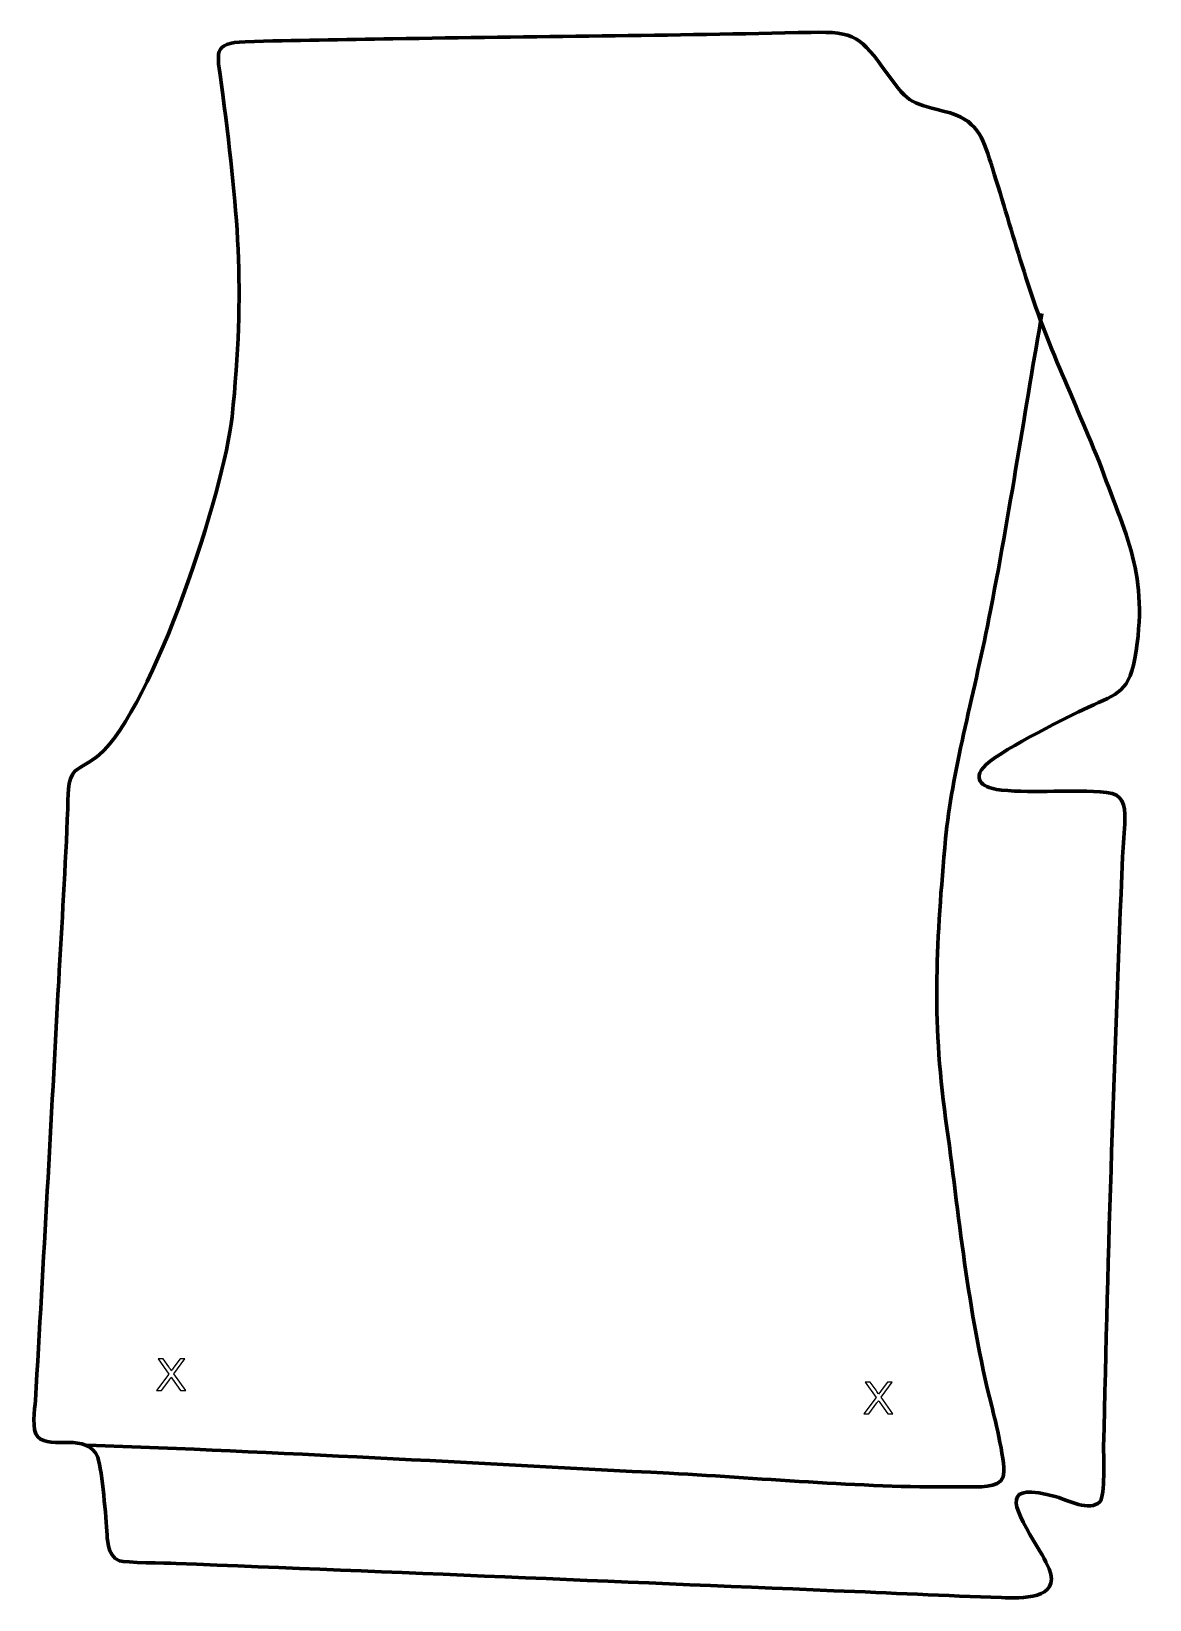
# Model space of a CAD drawing. Header units: millimetres. Extents: x 963 to 1602, y 0 to 895.
import ezdxf

# ---------------------------------------------------------------- set-up
doc = ezdxf.new("R2010")
doc.units = ezdxf.units.MM
doc.header["$MEASUREMENT"] = 0
doc.layers.add('layer 2', color=7, linetype='Continuous')
doc.layers.add('layer 3', color=7, linetype='Continuous')

msp = doc.modelspace()

# ---------------------------------------------------------------- linework, layer by layer
at = {"layer": 'layer 2', "color": 142, "lineweight": 158}
msp.add_open_spline([(1540.6424, 734.077), (1531.6325, 683.2784), (1522.1717, 619.8344), (1510.3351, 559.9003), (1510.3351, 559.9003), (1501.3321, 514.3143), (1489.0508, 471.3169), (1485.6218, 434.2044), (1485.6218, 434.2044), (1480.2979, 376.5849), (1477.5635, 332.1979), (1485.625, 274.2915), (1485.625, 274.2915), (1493.4049, 218.4083), (1498.0203, 165.1227), (1511.9135, 110.0374), (1511.9135, 110.0374), (1513.7708, 102.637), (1520.5456, 75.6089), (1518.4548, 69.563), (1518.4548, 69.563), (1516.1265, 62.8306), (1503.5013, 64.0364), (1497.4291, 63.9446), (1497.4291, 63.9446), (1440.8521, 63.0894), (1384.2101, 68.7242), (1327.7405, 71.6794), (1327.7405, 71.6794), (1214.6666, 77.4898), (1103.3042, 84.0345), (995.3365, 87.7236)], degree=3, knots=[0, 0, 0, 0, 0.11111111, 0.11111111, 0.11111111, 0.11111111, 0.22222222, 0.22222222, 0.22222222, 0.22222222, 0.33333333, 0.33333333, 0.33333333, 0.33333333, 0.44444444, 0.44444444, 0.44444444, 0.44444444, 0.55555556, 0.55555556, 0.55555556, 0.55555556, 0.66666667, 0.66666667, 0.66666667, 0.66666667, 0.77777778, 0.77777778, 0.77777778, 0.77777778, 1, 1, 1, 1], dxfattribs=at)
at = {"layer": 'layer 2', "color": 142}
for points in [[(1034.8286, 118.9129), (1034.8286, 118.9129), (1041.8559, 128.349), (1041.8559, 128.349), (1041.8559, 128.349), (1041.8559, 128.349), (1035.6668, 137.0993), (1035.6668, 137.0993), (1035.6668, 137.0993), (1035.6668, 137.0993), (1038.5327, 137.0993), (1038.5327, 137.0993), (1038.5327, 137.0993), (1038.5327, 137.0993), (1041.8474, 132.4469), (1041.8474, 132.4469), (1041.8474, 132.4469), (1042.5375, 131.4817), (1043.0158, 130.7451), (1043.291, 130.2328), (1043.291, 130.2328), (1043.7016, 130.8678), (1044.1842, 131.5452), (1044.7388, 132.2606), (1044.7388, 132.2606), (1044.7388, 132.2606), (1048.371, 137.0993), (1048.371, 137.0993), (1048.371, 137.0993), (1048.371, 137.0993), (1051.0084, 137.0993), (1051.0084, 137.0993), (1051.0084, 137.0993), (1051.0084, 137.0993), (1044.6922, 128.4548), (1044.6922, 128.4548), (1044.6922, 128.4548), (1044.6922, 128.4548), (1051.491, 118.9129), (1051.491, 118.9129), (1051.491, 118.9129), (1051.491, 118.9129), (1048.5361, 118.9129), (1048.5361, 118.9129), (1048.5361, 118.9129), (1048.5361, 118.9129), (1043.9472, 125.3984), (1043.9472, 125.3984), (1043.9472, 125.3984), (1043.6847, 125.7667), (1043.4349, 126.135), (1043.2021, 126.499), (1043.2021, 126.499), (1042.7957, 125.8894), (1042.5078, 125.4619), (1042.33, 125.2206), (1042.33, 125.2206), (1042.33, 125.2206), (1037.7199, 118.9129), (1037.7199, 118.9129), (1037.7199, 118.9129), (1037.7199, 118.9129), (1034.8286, 118.9129), (1034.8286, 118.9129)], [(1438.8476, 105.5515), (1438.8476, 105.5515), (1445.8749, 114.9876), (1445.8749, 114.9876), (1445.8749, 114.9876), (1445.8749, 114.9876), (1439.6858, 123.7379), (1439.6858, 123.7379), (1439.6858, 123.7379), (1439.6858, 123.7379), (1442.5517, 123.7379), (1442.5517, 123.7379), (1442.5517, 123.7379), (1442.5517, 123.7379), (1445.8664, 119.0855), (1445.8664, 119.0855), (1445.8664, 119.0855), (1446.5565, 118.1203), (1447.0348, 117.3837), (1447.31, 116.8714), (1447.31, 116.8714), (1447.7206, 117.5064), (1448.2032, 118.1838), (1448.7578, 118.8992), (1448.7578, 118.8992), (1448.7578, 118.8992), (1452.39, 123.7379), (1452.39, 123.7379), (1452.39, 123.7379), (1452.39, 123.7379), (1455.0274, 123.7379), (1455.0274, 123.7379), (1455.0274, 123.7379), (1455.0274, 123.7379), (1448.7112, 115.0934), (1448.7112, 115.0934), (1448.7112, 115.0934), (1448.7112, 115.0934), (1455.51, 105.5515), (1455.51, 105.5515), (1455.51, 105.5515), (1455.51, 105.5515), (1452.5551, 105.5515), (1452.5551, 105.5515), (1452.5551, 105.5515), (1452.5551, 105.5515), (1447.9662, 112.037), (1447.9662, 112.037), (1447.9662, 112.037), (1447.7037, 112.4053), (1447.4539, 112.7736), (1447.2211, 113.1376), (1447.2211, 113.1376), (1446.8147, 112.528), (1446.5268, 112.1005), (1446.349, 111.8592), (1446.349, 111.8592), (1446.349, 111.8592), (1441.7389, 105.5515), (1441.7389, 105.5515), (1441.7389, 105.5515), (1441.7389, 105.5515), (1438.8476, 105.5515), (1438.8476, 105.5515)]]:
    msp.add_open_spline(points, degree=3, knots=[0, 0, 0, 0, 0.05882353, 0.05882353, 0.05882353, 0.05882353, 0.11764706, 0.11764706, 0.11764706, 0.11764706, 0.17647059, 0.17647059, 0.17647059, 0.17647059, 0.23529412, 0.23529412, 0.23529412, 0.23529412, 0.29411765, 0.29411765, 0.29411765, 0.29411765, 0.35294118, 0.35294118, 0.35294118, 0.35294118, 0.41176471, 0.41176471, 0.41176471, 0.41176471, 0.47058824, 0.47058824, 0.47058824, 0.47058824, 0.52941176, 0.52941176, 0.52941176, 0.52941176, 0.58823529, 0.58823529, 0.58823529, 0.58823529, 0.64705882, 0.64705882, 0.64705882, 0.64705882, 0.70588235, 0.70588235, 0.70588235, 0.70588235, 0.76470588, 0.76470588, 0.76470588, 0.76470588, 0.82352941, 0.82352941, 0.82352941, 0.82352941, 0.88235294, 0.88235294, 0.88235294, 0.88235294, 1, 1, 1, 1], dxfattribs=at)
at = {"layer": 'layer 3', "color": 242, "lineweight": 158}
msp.add_open_spline([(1536.0216, 32.9139), (1523.7201, 53.93), (1517.3029, 66.6863), (1548.9407, 58.2505), (1548.9407, 58.2505), (1555.2167, 56.0617), (1567.9925, 49.8731), (1573.6945, 55.275), (1573.6945, 55.275), (1576.7693, 59.1757), (1575.8084, 80.9308), (1575.8709, 86.9273), (1575.8709, 86.9273), (1578.3296, 199.0385), (1581.923, 311.8116), (1586.6698, 423.8479), (1586.6698, 423.8479), (1586.9765, 430.6853), (1587.9299, 438.512), (1587.9934, 445.0373), (1587.9934, 445.0373), (1588.078, 453.7433), (1586.9893, 459.6723), (1577.5089, 460.5543), (1577.5089, 460.5543), (1557.7732, 462.3904), (1536.9847, 460.0234), (1517.5804, 461.8815), (1517.5804, 461.8815), (1510.3476, 462.574), (1499.8224, 465.893), (1507.1507, 474.9004), (1507.1507, 474.9004), (1513.8347, 483.1159), (1552.603, 502.116), (1563.9675, 507.7252), (1563.9675, 507.7252), (1581.891, 516.5184), (1589.7294, 515.9966), (1593.7055, 537.0123), (1593.7055, 537.0123), (1602.1506, 585.2574), (1588.5972, 606.6374), (1573.1201, 649.9671), (1573.1201, 649.9671), (1565.2108, 668.8711), (1557.2861, 687.7644), (1549.1971, 706.5924), (1549.1971, 706.5924), (1533.2703, 743.6635), (1524.4224, 779.1745), (1512.3018, 817.2222), (1512.3018, 817.2222), (1507.1796, 833.0019), (1505.1846, 843.2775), (1488.188, 848.6836), (1488.188, 848.6836), (1465.7961, 854.9223), (1465.3777, 852.7401), (1452.0934, 871.3631), (1452.0934, 871.3631), (1437.2787, 892.1161), (1433.69, 895.2839), (1408.7278, 894.7152), (1408.7278, 894.7152), (1329.2568, 892.8438), (1249.4159, 892.2897), (1169.894, 891.0691), (1169.894, 891.0691), (1141.7979, 890.4468), (1113.4877, 890.2001), (1085.4357, 889.3771), (1085.4357, 889.3771), (1066.529, 888.8224), (1069.5701, 882.6454), (1071.746, 866.0743), (1071.746, 866.0743), (1081.4172, 792.4213), (1085.7875, 748.8938), (1077.9522, 675.1169), (1077.9522, 675.1169), (1073.625, 633.9505), (1033.3667, 509.1155), (1001.9062, 481.9369), (1001.9062, 481.9369), (997.3789, 478.0258), (991.5413, 475.6054), (988.2066, 472.6247), (988.2066, 472.6247), (983.782, 468.6697), (984.2876, 456.9478), (984.0825, 451.2275), (984.0825, 451.2275), (982.9123, 418.5835), (980.6872, 385.2743), (978.9316, 352.5865), (978.9316, 352.5865), (974.6477, 272.8245), (970.2801, 193.0677), (965.6242, 113.3264), (965.6242, 113.3264), (965.3214, 108.1593), (963.3204, 96.2393), (967.0049, 92.4416), (967.0049, 92.4416), (974.501, 84.7152), (995.0674, 95.6432), (1001.2005, 80.8153), (1001.2005, 80.8153), (1004.0038, 72.0918), (1005.8351, 46.8398), (1006.6236, 36.5685), (1006.6236, 36.5685), (1006.6147, 36.6381), (1006.3229, 24.1038), (1013.7114, 21.6658), (1013.7114, 21.6658), (1016.984, 20.5859), (1040.2164, 20.4253), (1045.9478, 20.1986), (1045.9478, 20.1986), (1171.2034, 15.2448), (1296.4662, 9.7916), (1421.7168, 4.6261), (1421.7168, 4.6261), (1453.6129, 3.3106), (1485.6027, 1.8087), (1517.4921, 0.6611), (1517.4921, 0.6611), (1528.6365, 0.26), (1551.7106, -0.4935), (1544.7138, 17.0397), (1544.7138, 17.0397), (1542.6741, 22.1509), (1538.8544, 28.1068), (1536.0216, 32.9139)], degree=3, knots=[0, 0, 0, 0, 0.02857143, 0.02857143, 0.02857143, 0.02857143, 0.05714286, 0.05714286, 0.05714286, 0.05714286, 0.08571429, 0.08571429, 0.08571429, 0.08571429, 0.11428571, 0.11428571, 0.11428571, 0.11428571, 0.14285714, 0.14285714, 0.14285714, 0.14285714, 0.17142857, 0.17142857, 0.17142857, 0.17142857, 0.2, 0.2, 0.2, 0.2, 0.22857143, 0.22857143, 0.22857143, 0.22857143, 0.25714286, 0.25714286, 0.25714286, 0.25714286, 0.28571429, 0.28571429, 0.28571429, 0.28571429, 0.31428571, 0.31428571, 0.31428571, 0.31428571, 0.34285714, 0.34285714, 0.34285714, 0.34285714, 0.37142857, 0.37142857, 0.37142857, 0.37142857, 0.4, 0.4, 0.4, 0.4, 0.42857143, 0.42857143, 0.42857143, 0.42857143, 0.45714286, 0.45714286, 0.45714286, 0.45714286, 0.48571429, 0.48571429, 0.48571429, 0.48571429, 0.51428571, 0.51428571, 0.51428571, 0.51428571, 0.54285714, 0.54285714, 0.54285714, 0.54285714, 0.57142857, 0.57142857, 0.57142857, 0.57142857, 0.6, 0.6, 0.6, 0.6, 0.62857143, 0.62857143, 0.62857143, 0.62857143, 0.65714286, 0.65714286, 0.65714286, 0.65714286, 0.68571429, 0.68571429, 0.68571429, 0.68571429, 0.71428571, 0.71428571, 0.71428571, 0.71428571, 0.74285714, 0.74285714, 0.74285714, 0.74285714, 0.77142857, 0.77142857, 0.77142857, 0.77142857, 0.8, 0.8, 0.8, 0.8, 0.82857143, 0.82857143, 0.82857143, 0.82857143, 0.85714286, 0.85714286, 0.85714286, 0.85714286, 0.88571429, 0.88571429, 0.88571429, 0.88571429, 0.91428571, 0.91428571, 0.91428571, 0.91428571, 0.94285714, 0.94285714, 0.94285714, 0.94285714, 1, 1, 1, 1], dxfattribs=at)

doc.saveas('drawing.dxf')
